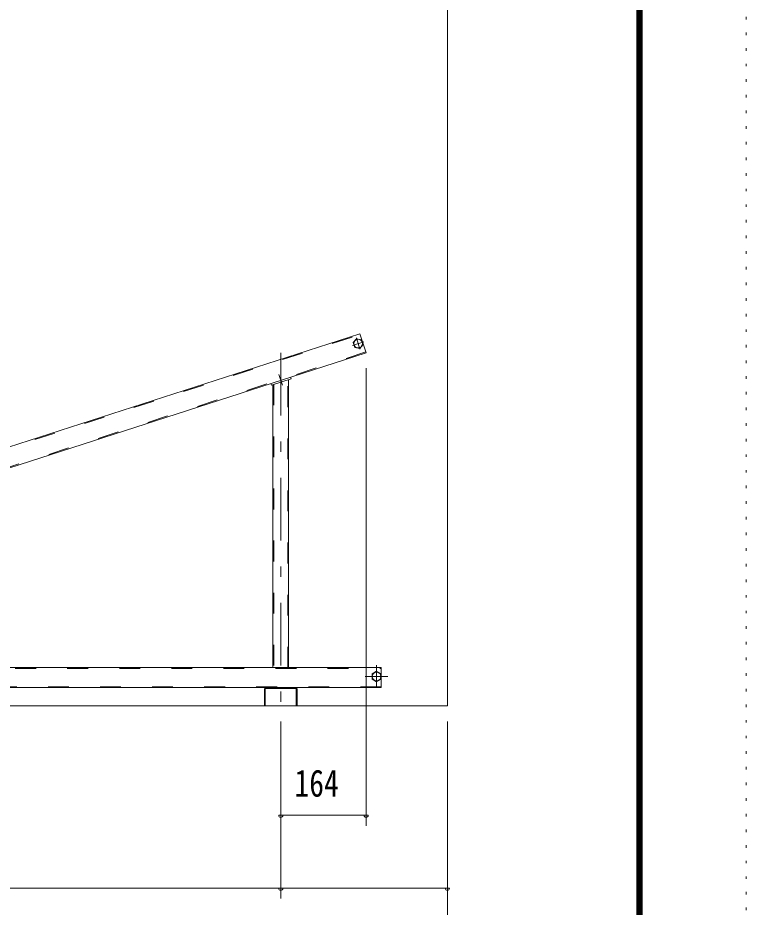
# Model space of a CAD drawing. Units: millimetres, scale not verified. Extents: x -5940 to 5940, y -4200 to 4200.
# Drawn here: x 4541 to 5940, y -2699 to -992 of the extents above; entities that cross this region are included whole.
import ezdxf
from ezdxf.enums import TextEntityAlignment as Align

# ---------------------------------------------------------------- set-up
doc = ezdxf.new("R2010")
doc.units = ezdxf.units.MM
doc.header["$LTSCALE"] = 10
for name, pattern in [('USER2', [10, 4, -6]), ('USER3', [24, 12, -5, 2, -5]), ('USER5', [3, 0.5, -2.5])]:
    doc.linetypes.add(name, pattern=pattern)
for name, color, linetype, lineweight in [('0-2_2-0BOLD', 7, 'Continuous', 18), ('0-3_2-1HIDDEN', 3, 'USER2', 18), ('0-4_2-2CENTER', 3, 'USER3', 18), ('0-6_2-5DIM', 3, 'Continuous', 18), ('0-8_F-F', 5, 'Continuous', 18), ('0-9_F-E_J_ADD', 5, 'USER5', 18)]:
    doc.layers.add(name, color=color, linetype=linetype, lineweight=lineweight)
doc.styles.add('ＭＳ ゴシック', font='')
doc.styles.get('ＭＳ ゴシック').set_extended_font_data('MS Gothic')

msp = doc.modelspace()

# ---------------------------------------------------------------- linework, layer by layer
at = {"layer": '0-2_2-0BOLD'}
for p, q in [((5366.01, -2312.81), (5366.01, -612.81)), ((3621.58, -2106.85), (5198.09, -1598.3)), ((5061.01, -1686.32), (5061.01, -2239.31)), ((5027.96, -1697), (5026.98, -1693.97)), ((5031.01, -2239.31), (5031.01, -1696.03)), ((3571.01, -2277.81), (5239.01, -2277.81)), ((5014.51, -2312.81), (5014.51, -2280.41)), ((5016.11, -2280.41), (5016.11, -2312.81)), ((5074.91, -2279.41), (5017.11, -2279.41)), ((5075.91, -2312.81), (5075.91, -2280.41)), ((5077.51, -2280.41), (5077.51, -2312.81)), ((2241.01, -2312.81), (5366.01, -2312.81))]:
    msp.add_line(p, q, dxfattribs=at)
for points in [[(5198.09, -1598.3), (5209.91, -1634.94), (3574.87, -2162.37), (3568.74, -2143.34)], [(5027.96, -1697), (5066.03, -1684.71), (5065.04, -1681.65)], [(5239.01, -2277.81), (5239.01, -2239.31), (3636.01, -2239.31)]]:
    msp.add_lwpolyline(points, dxfattribs=at)
for points in [[(5188.16, -1624.52), (5185.15, -1615.18), (5191.73, -1607.9), (5201.33, -1609.96), (5204.34, -1619.3), (5197.76, -1626.58)], [(5221.28, -2251.27), (5230.01, -2246.23), (5238.74, -2251.27), (5238.74, -2261.35), (5230.01, -2266.39), (5221.28, -2261.35)]]:
    msp.add_lwpolyline(points, close=True, dxfattribs=at)
for centre, radius in [((5194.75, -1617.24), 8.5), ((5230.01, -2256.31), 8.47)]:
    msp.add_circle(centre, radius, dxfattribs=at)
for centre, radius, start, end in [((5017.11, -2280.41), 2.6, 90, 179.99614), ((5017.11, -2280.41), 1, 90, 179.98997), ((5074.91, -2280.41), 2.6, 0.00386, 90), ((5074.91, -2280.41), 1, 0.01003, 90)]:
    msp.add_arc(centre, radius, start, end, dxfattribs=at)
at = {"layer": '0-3_2-1HIDDEN'}
for p, q in [((3622.08, -2108.37), (5198.58, -1599.82)), ((5209.42, -1633.42), (3575.91, -2160.36)), ((5059.41, -2239.31), (5059.41, -1686.84)), ((5032.61, -1695.51), (5032.61, -2239.31)), ((3636.01, -2240.91), (5239.01, -2240.91)), ((5239.01, -2276.21), (3572.61, -2276.21))]:
    msp.add_line(p, q, dxfattribs=at)
at = {"layer": '0-4_2-2CENTER'}
for p, q in [((5205.45, -1613.79), (5184.04, -1620.69)), ((5191.29, -1606.53), (5198.2, -1627.95)), ((5046.01, -1635.27), (5046.01, -2332.81)), ((5049.1, -1697.32), (5042.47, -1676.77)), ((5230.01, -2234.74), (5230.01, -2277.88)), ((5208.45, -2256.31), (5251.58, -2256.31))]:
    msp.add_line(p, q, dxfattribs=at)
at = {"layer": '0-6_2-5DIM'}
for p, q in [((5210.01, -2542.81), (5210.01, -1664.52)), ((5046.01, -2342.81), (5046.01, -2682.81)), ((5366.01, -2342.81), (5366.01, -2822.81)), ((5050.01, -2522.81), (5042.01, -2522.81)), ((5046.01, -2522.81), (5210.01, -2522.81)), ((5214.01, -2522.81), (5206.01, -2522.81)), ((2336.01, -2662.81), (5366.01, -2662.81)), ((5050.01, -2662.81), (5042.01, -2662.81)), ((5370.01, -2662.81), (5362.01, -2662.81))]:
    msp.add_line(p, q, dxfattribs=at)
for centre in [(5046.01, -2522.81), (5210.01, -2522.81), (5046.01, -2662.81), (5366.01, -2662.81)]:
    msp.add_arc(centre, 4, 180, 0, dxfattribs=at)
at = {"layer": '0-8_F-F'}
for points in [[(5740, -4000), (-5740, -4000), (-5740, 4040), (5740, 4040)], [(5739, -3999), (-5739, -3999), (-5739, 4039), (5739, 4039)], [(5738, -3998), (5738, 4038), (-5738, 4038), (-5738, -3998)], [(5737, -3997), (-5737, -3997), (-5737, 4037), (5737, 4037)], [(5736, -3996), (5736, 4036), (-5736, 4036), (-5736, -3996)], [(5735, -3995), (-5735, -3995), (-5735, 4035), (5735, 4035)], [(5734, -3994), (5734, 4034), (-5734, 4034), (-5734, -3994)], [(5733, -3993), (-5733, -3993), (-5733, 4033), (5733, 4033)], [(5732, -3992), (-5732, -3992), (-5732, 4032), (5732, 4032)], [(5731, -3991), (-5731, -3991), (-5731, 4031), (5731, 4031)], [(5730, -3990), (5730, 4030), (-5730, 4030), (-5730, -3990)]]:
    msp.add_lwpolyline(points, close=True, dxfattribs=at)
at = {"layer": '0-9_F-E_J_ADD'}
msp.add_lwpolyline([(5940, -4200), (-5940, -4200), (-5940, 4200), (5940, 4200)], close=True, dxfattribs=at)

# ---------------------------------------------------------------- texts
at = {"layer": '0-6_2-5DIM', "color": 7, "style": 'ＭＳ ゴシック', "width": 0.8}
msp.add_text('164', height=52.1, dxfattribs=at).set_placement((5072.38, -2502.81), align=Align.BOTTOM_LEFT)

doc.saveas('drawing.dxf')
